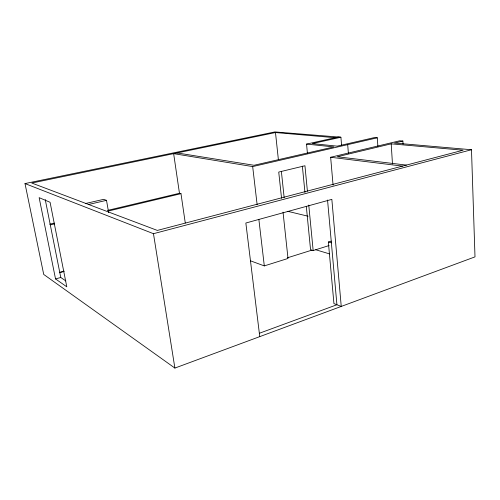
<?xml version="1.0" encoding="UTF-8"?>
<svg xmlns="http://www.w3.org/2000/svg" width="500" height="500" viewBox="0 0 500 500"><rect width="100%" height="100%" fill="white"/><g stroke="black" fill="none" stroke-linecap="round" stroke-linejoin="round"><path stroke-width="0.75" d="M341.556 145.006L340.913 137.238L274.9 131.925L25 183.569L43.712 274.431L174.887 368.075L475 256.875L471.488 149.738L394.506 143.05L402.887 141.044L403.069 144.137M259.456 333.231L336.919 304.75L327.544 200.012M250.394 260.794L264.306 265.9L288.006 258.456L283.038 212.169M306.312 206.4L310.562 249.756L313.169 250.55L329.106 245.544M287.475 257.794L311.863 250.15M259.756 336.625L245.85 223.019L331.844 199.369L341.244 306.438L333.931 303.587L328.35 242.019L331.306 241.094M55.531 278.931L66.794 286.812L50.081 202.294L39.144 197.65L55.531 278.931L60.775 277.481L65.856 280.938M59.331 272.419L64.081 271.119M59.475 272.719L63.994 271.481M25 183.569L153.469 233.694L471.488 149.738M50.625 224.825L54.413 223.919M108.225 211.062L180.987 193.669L185.275 223.006M335.231 137.713L275.481 132.544L31.794 183.044L157.356 230.425L463.106 150.213L391.2 143.837L337.262 156.75L406.388 165.094M49.713 224.206L54.262 223.119M107.381 210.456L179.462 193.275L180.987 193.669M333.069 185.125L330.65 157.262L399.762 140.781L402.887 141.044M88.588 204.475L106.5 200.338L108.663 212.631M179.462 193.275L173.65 153.65L252.675 166.581L377.294 137.8L377.881 146.35M85.844 203.438L103.637 199.35L106.5 200.338M307.425 153.35L306.544 144.1L338.356 137.019L340.913 137.238L312.312 143.619L337.194 146.144L374.45 137.575L377.294 137.8M306.544 144.1L333.819 146.925L254.056 165.281L177.087 152.938M330.65 157.262L402.512 166.112M287.806 211.331L308.056 216.219M328.35 242.019L331.381 242.862M315.731 249.744L329.562 253.906M45.231 199.513L60.775 277.481M153.469 233.694L174.887 368.075M252.675 166.581L257.125 204.6M258.856 219.344L264.306 265.9M281.55 198.287L278.731 172.062L304.944 165.756L307.413 191.194M281.356 171.275L284.156 197.619M275.481 132.544L278.363 159.45M302.369 166.144L304.95 192.469M308.756 205.069L313.169 250.55M347.694 144.637L348.369 153.138M391.2 143.837L392.475 163.981"/></g></svg>
